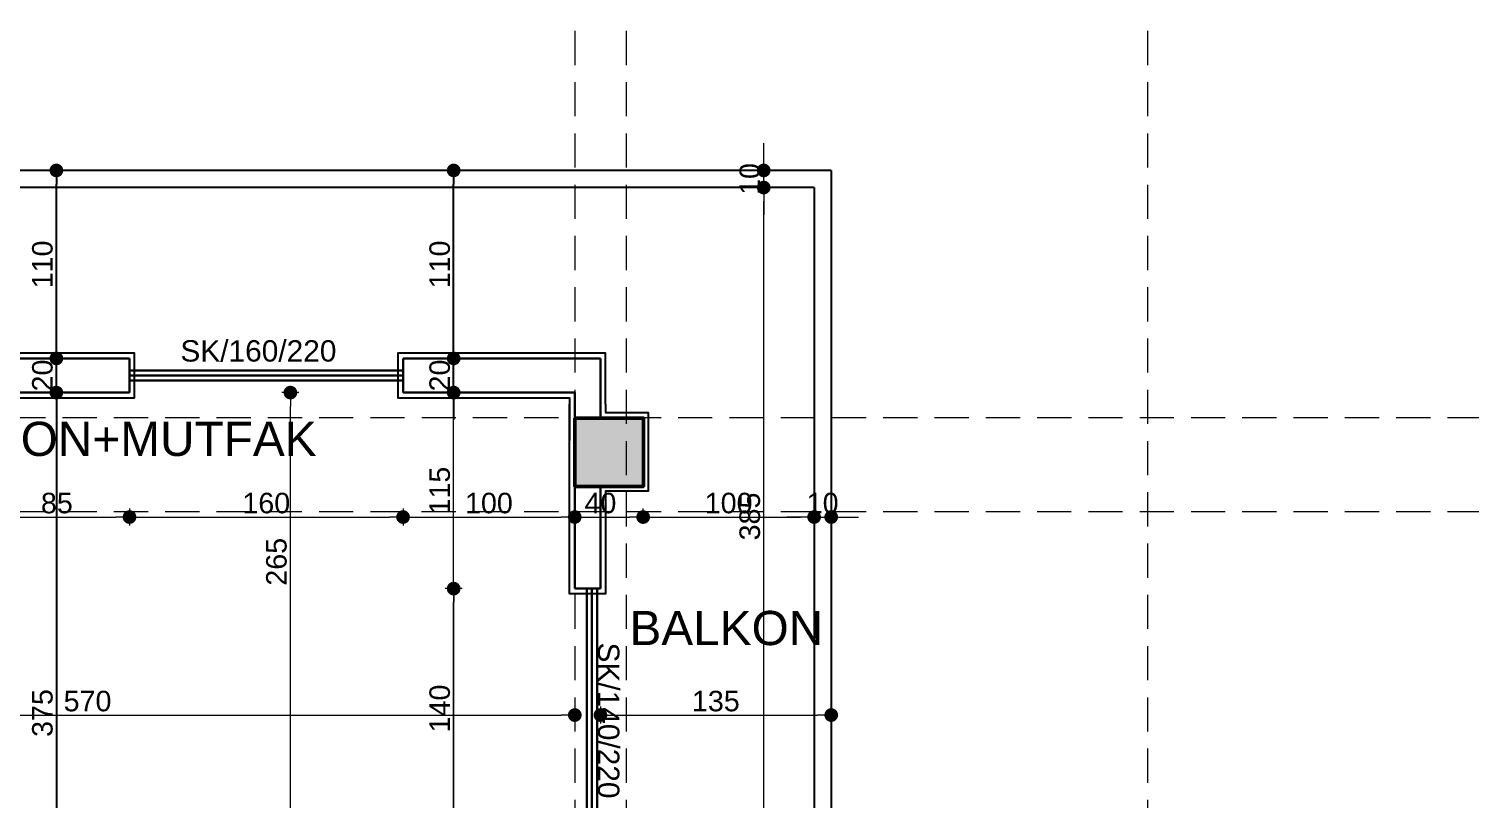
# Model space of a CAD drawing. Header units: millimetres. Extents: x 38129 to 72024, y -56282 to 16512.
# Drawn here: x 54813 to 55656, y -43473 to -43023 of the extents above; entities that cross this region are included whole.
import ezdxf

# ---------------------------------------------------------------- set-up
doc = ezdxf.new("R2010")
doc.units = ezdxf.units.MM
doc.linetypes.add('HIDDEN', pattern=[0.375, 0.25, -0.125])
for name, color, linetype, lineweight in [('AKS', 55, 'HIDDEN', 0), ('COLUMN4', 3, 'Continuous', 50), ('DIŞÖLÇÜ', 37, 'Continuous', 0), ('DUVAR', 255, 'Continuous', 30), ('DÖŞEME', 4, 'Continuous', 15), ('dışölçü', 32, 'Continuous', 25), ('mahal', 7, 'Continuous', 5), ('pencere', 195, 'Continuous', 30), ('pencere+KAPI', 1, 'Continuous', 0), ('TARAMA', 252, 'Continuous', 0), ('ölçü İÇ', 31, 'Continuous', 0)]:
    doc.layers.add(name, color=color, linetype=linetype, lineweight=lineweight)
for name, color, linetype in [('balkon', 171, 'Continuous'), ('sıva', 41, 'Continuous'), ('tefriş', 42, 'Continuous')]:
    doc.layers.add(name, color=color, linetype=linetype)
doc.styles.add('icdisolcu_yazi', font='arial.ttf')
doc.styles.add('MALİ1', font='timesbd.ttf')
doc.styles.get("Standard").update_dxf_attribs({"font": 'arial.ttf'})
doc.styles.add('style1', font='arial.ttf')
doc.dimstyles.new('İç Ölçü', dxfattribs={"dimtxt": 12, "dimasz": 8, "dimexe": 5, "dimexo": 0, "dimgap": 2, "dimtad": 1, "dimdec": 0, "dimzin": 12, "dimdsep": 46, "dimtxsty": 'icdisolcu_yazi', "dimblk": 'DOT', "dimcen": 8, "dimdle": 5, "dimclrd": 256, "dimclre": 256, "dimclrt": 7, "dimadec": 0, "dimazin": 3, "dimtfac": 1, "dimtdec": 0, "dimtix": 1, "dimtmove": 2, "dimatfit": 3, "dimldrblk": 'DOT', "dimfxl": 0, "dimtolj": 1, "dimtzin": 0, "dimlwd": -1, "dimlwe": -1, "dimarcsym": 0})

# ---------------------------------------------------------------- blocks, each defined once
blk = doc.blocks.new('KUZEY İŞARETİ')
at = {"layer": 'DÖŞEME'}
h = blk.add_hatch(color=256, dxfattribs=at)
h.paths.add_polyline_path([(0, -74.01), (-19.77, -19.77), (0, 0)])
h.paths.add_polyline_path([(74.01, 0), (19.77, -19.77), (0, 0)])
h.paths.add_polyline_path([(19.59, 19.59), (0, 0), (0, 97.96)])
h.paths.add_polyline_path([(-74.01, 0), (-19.77, 19.77), (0, 0)])
h = blk.add_hatch(color=256, dxfattribs=at)
h.paths.add_polyline_path([(-51.67, -51.83), (-32.27, -19.48), (-22.9, -22.9)])
h.paths.add_polyline_path([(51.84, -51.76), (19.46, -32.33), (22.9, -22.9)])
h.paths.add_polyline_path([(32.6, 19.36), (22.9, 22.9), (52.03, 51.88), (52.15, 51.95)])
h.paths.add_polyline_path([(-22.9, 22.9), (-51.67, 51.83), (-51.75, 51.95), (-20.35, 33.11)])
for p, q in [((0, 97.96), (0, -74.01)), ((-51.67, 51.83), (-22.9, 22.9)), ((52.03, 51.88), (22.9, 22.9)), ((19.77, 19.77), (-19.77, -19.77)), ((-19.77, 19.77), (0, 0)), ((-74.01, 0), (74.01, 0)), ((0, 0), (19.77, -19.77)), ((-51.67, -51.83), (-22.9, -22.9)), ((51.84, -51.76), (22.9, -22.9))]:
    blk.add_line(p, q)
for points in [[(-22.9, 22.9), (0, 114.49), (22.9, 22.9), (85.73, 0), (22.9, -22.9), (0, -85.73), (-22.9, -22.9), (-85.73, 0)], [(-19.52, 19.86), (0, 97.96), (19.52, 19.86), (74.01, 0), (19.77, -19.77), (0, -74.01), (-19.77, -19.77), (-74.01, 0)]]:
    blk.add_lwpolyline(points, close=True)
for points in [[(-35.15, 18.44), (-60.52, 60.72), (-19.58, 36.16)], [(19.64, 35.95), (60.92, 60.72), (35.48, 18.31)], [(-32.27, 19.48), (-51.75, 51.95), (-20.35, 33.11)], [(20.4, 32.9), (52.15, 51.95), (32.6, 19.36)], [(-18.34, -35.41), (-60.52, -60.72), (-35.15, -18.44)], [(-19.39, -32.53), (-51.75, -51.95), (-32.27, -19.48)], [(35.48, -18.31), (60.92, -60.72), (18.41, -35.21)], [(32.6, -19.36), (52.15, -51.95), (19.46, -32.33)]]:
    blk.add_lwpolyline(points)
for radius, start, end in [(59.62, 103.7216, 128.4843), (59.62, 51.301, 76.2784), (55.61, 105.9189, 126.927), (55.61, 52.8404, 74.0811), (59.62, 141.2295, 170.5301), (59.62, 9.4699, 38.4126), (55.61, 142.763, 168.1645), (55.61, 11.8355, 36.8494), (59.62, 189.4699, 218.7705), (59.62, 321.5874, 350.5301), (55.61, 191.8355, 217.237), (55.61, 323.1506, 348.1645), (55.61, 233.073, 258.1645), (55.61, 281.8355, 307.1596), (59.62, 231.5157, 260.5301), (59.62, 279.4699, 308.699)]:
    blk.add_arc((0, 0), radius, start, end)
at = {"style": 'MALİ1'}
for s, p in [('K', (-13.15, 121.07)), ('B', (-126.55, -8.33)), ('D', (92.59, -8.33)), ('G', (-13.15, -123.15))]:
    blk.add_text(s, height=25, dxfattribs=at).set_placement(p)
blk = doc.blocks.new('_Dot')
at = {"color": 0, "lineweight": -2}
blk.add_line((-0.5, 0), (-1, 0), dxfattribs=at)
at = {"color": 0, "lineweight": 30, "const_width": 0.5}
blk.add_lwpolyline([(-0.25, 0, 1), (0.25, 0, 1)], format="xyb", close=True, dxfattribs=at)
blk = doc.blocks.new('*D2141')
at = {"layer": 'Defpoints', "color": 0, "lineweight": 120, "transparency": 16777216}
for p in [(55061.78, -43350.12), (55132.62, -43350.12), (55132.64, -43490.42)]:
    blk.add_point(p, dxfattribs=at)
at = {"layer": 'ölçü İÇ', "transparency": 16777216}
for p, q in [((55066.78, -43350.12), (55056.78, -43350.12)), ((55066.78, -43490.42), (55056.78, -43490.42))]:
    blk.add_line(p, q, dxfattribs=at)
at = {"layer": 'ölçü İÇ', "linetype": 'Continuous', "transparency": 16777216}
blk.add_line((55061.78, -43482.42), (55061.78, -43358.12), dxfattribs=at)
at = {"layer": 'ölçü İÇ', "transparency": 16777216, "xscale": 8, "yscale": 8, "zscale": 8}
for p, rotation in [((55061.78, -43350.12), 90), ((55061.78, -43490.42), 270)]:
    blk.add_blockref('_Dot', p, dxfattribs=dict(at, rotation=rotation))
at = {"layer": 'ölçü İÇ', "color": 7, "transparency": 16777216, "insert": (55053.66, -43420.27), "char_height": 12, "attachment_point": 5, "rotation": 90, "style": 'icdisolcu_yazi'}
blk.add_mtext('\\A1;140', dxfattribs=at)
blk = doc.blocks.new('*D2143')
at = {"layer": 'Defpoints', "color": 0, "lineweight": 120, "transparency": 16777216}
for p in [(55243.15, -43115.42), (55243.17, -43115.42), (55243.15, -43500.41)]:
    blk.add_point(p, dxfattribs=at)
at = {"layer": 'ölçü İÇ', "transparency": 16777216}
for p, q in [((55243.17, -43115.42), (55238.15, -43115.42)), ((55243.15, -43500.41), (55248.15, -43500.41))]:
    blk.add_line(p, q, dxfattribs=at)
at = {"layer": 'ölçü İÇ', "linetype": 'Continuous', "transparency": 16777216}
blk.add_line((55243.15, -43492.41), (55243.15, -43123.42), dxfattribs=at)
at = {"layer": 'ölçü İÇ', "transparency": 16777216, "xscale": 8, "yscale": 8, "zscale": 8}
for p, rotation in [((55243.15, -43115.42), 90), ((55243.15, -43500.41), 270)]:
    blk.add_blockref('_Dot', p, dxfattribs=dict(at, rotation=rotation))
at = {"layer": 'ölçü İÇ', "color": 7, "transparency": 16777216, "insert": (55235.02, -43307.91), "char_height": 12, "attachment_point": 5, "rotation": 90, "style": 'icdisolcu_yazi'}
blk.add_mtext('\\A1;385', dxfattribs=at)
blk = doc.blocks.new('*D2146')
at = {"layer": 'Defpoints', "color": 0, "lineweight": 120, "transparency": 16777216}
for p in [(55132.62, -43350.12), (54562.61, -43424.12), (55132.62, -43424.12)]:
    blk.add_point(p, dxfattribs=at)
at = {"layer": 'ölçü İÇ', "transparency": 16777216}
for p, q in [((54562.61, -43424.12), (54562.61, -43419.12)), ((55132.62, -43419.12), (55132.62, -43429.12))]:
    blk.add_line(p, q, dxfattribs=at)
at = {"layer": 'ölçü İÇ', "linetype": 'Continuous', "transparency": 16777216}
blk.add_line((54570.61, -43424.12), (55124.62, -43424.12), dxfattribs=at)
at = {"layer": 'ölçü İÇ', "transparency": 16777216, "xscale": 8, "yscale": 8, "zscale": 8, "rotation": 180}
blk.add_blockref('_Dot', (54562.61, -43424.12), dxfattribs=at)
at = {"layer": 'ölçü İÇ', "transparency": 16777216, "xscale": 8, "yscale": 8, "zscale": 8}
blk.add_blockref('_Dot', (55132.62, -43424.12), dxfattribs=at)
at = {"layer": 'ölçü İÇ', "color": 7, "transparency": 16777216, "insert": (54847.62, -43416), "char_height": 12, "attachment_point": 5, "style": 'icdisolcu_yazi'}
blk.add_mtext('\\A1;570', dxfattribs=at)
blk = doc.blocks.new('*D2147')
at = {"layer": 'Defpoints', "color": 0, "lineweight": 120, "transparency": 16777216}
for p in [(55147.62, -43350.11), (55282.62, -43424.11), (55282.62, -43424.12)]:
    blk.add_point(p, dxfattribs=at)
at = {"layer": 'ölçü İÇ', "transparency": 16777216}
for p, q in [((55147.62, -43419.12), (55147.62, -43429.12)), ((55282.62, -43424.11), (55282.62, -43429.12))]:
    blk.add_line(p, q, dxfattribs=at)
at = {"layer": 'ölçü İÇ', "linetype": 'Continuous', "transparency": 16777216}
blk.add_line((55155.62, -43424.12), (55274.62, -43424.12), dxfattribs=at)
at = {"layer": 'ölçü İÇ', "transparency": 16777216, "xscale": 8, "yscale": 8, "zscale": 8, "rotation": 180}
blk.add_blockref('_Dot', (55147.62, -43424.12), dxfattribs=at)
at = {"layer": 'ölçü İÇ', "transparency": 16777216, "xscale": 8, "yscale": 8, "zscale": 8}
blk.add_blockref('_Dot', (55282.62, -43424.12), dxfattribs=at)
at = {"layer": 'ölçü İÇ', "color": 7, "transparency": 16777216, "insert": (55215.12, -43415.99), "char_height": 12, "attachment_point": 5, "style": 'icdisolcu_yazi'}
blk.add_mtext('\\A1;135', dxfattribs=at)
blk = doc.blocks.new('wertertw')
at = {"layer": 'TARAMA', "lineweight": -3}
h = blk.add_hatch(dxfattribs=at)
h.set_pattern_fill('ANSI33', color=256, scale=2.5, style=0)
h.set_pattern_definition([(45, (-86643.698, -32547.66), (-11.2253202, 11.2253202), []), (45, (-86632.472, -32547.66), (-11.2253202, 11.2253202), [7.9375, -3.96875])])
h.paths.add_polyline_path([(-616.25, 351.94), (-616.25, -88.06), (-306.25, -88.06), (-306.25, -68.06), (-596.25, -68.06), (-596.25, 331.94), (-306.25, 331.94), (-306.25, 351.94)])
h.paths.add_polyline_path([(38.75, -338.06), (78.75, -338.06), (78.75, -378.06), (38.75, -378.06)])
h.paths.add_polyline_path([(-471.25, -318.06), (-441.25, -318.06), (-441.25, -378.06), (-471.25, -378.06)])
h.paths.add_polyline_path([(-961.25, -318.06), (-931.25, -318.06), (-931.25, -378.06), (-961.25, -378.06)])
h.paths.add_polyline_path([(343.75, -163.06), (413.75, -163.06), (413.75, -198.06), (343.75, -198.06)])
h.paths.add_polyline_path([(8.75, -163.06), (78.75, -163.06), (78.75, -198.06), (8.75, -198.06)])
h.paths.add_polyline_path([(-1036.25, -148.06), (-906.25, -148.06), (-906.25, -178.06), (-1036.25, -178.06)])
h.paths.add_polyline_path([(-976.25, 256.94), (-916.25, 256.94), (-916.25, 226.94), (-976.25, 226.94)])
h.paths.add_polyline_path([(343.75, 459.44), (413.75, 459.44), (413.75, 424.44), (343.75, 424.44)])
h.paths.add_polyline_path([(8.75, 459.44), (78.75, 459.44), (78.75, 424.44), (8.75, 424.44)])
h.paths.add_polyline_path([(-616.25, 531.94), (-306.25, 531.94), (-306.25, 511.94), (-616.25, 511.94)])
h.paths.add_polyline_path([(-976.25, 656.94), (-916.25, 656.94), (-916.25, 626.94), (-976.25, 626.94)])
h.paths.add_polyline_path([(-616.25, 971.94), (-306.25, 971.94), (-306.25, 951.94), (-616.25, 951.94)])
h.paths.add_polyline_path([(343.75, 1081.94), (413.75, 1081.94), (413.75, 1046.94), (343.75, 1046.94)])
h.paths.add_polyline_path([(8.75, 1081.94), (78.75, 1081.94), (78.75, 1046.94), (8.75, 1046.94)])
h.paths.add_polyline_path([(-1036.25, 1061.94), (-906.25, 1061.94), (-906.25, 1031.94), (-1036.25, 1031.94)])
h.paths.add_polyline_path([(-931.25, 1286.94), (-901.25, 1286.94), (-901.25, 1226.94), (-931.25, 1226.94)])
h.paths.add_polyline_path([(68.75, 1332.04), (108.75, 1332.04), (108.75, 1292.04), (68.75, 1292.04)])
h.paths.add_polyline_path([(-511.25, 1332.04), (-481.25, 1332.04), (-481.25, 1252.04), (-511.25, 1252.04)])
at = {"layer": 'COLUMN4', "color": 3}
blk.add_lwpolyline([(68.75, 1332.04), (108.75, 1332.04), (108.75, 1292.04), (68.75, 1292.04)], close=True, dxfattribs=at)
blk = doc.blocks.new('*D2233')
at = {"layer": 'Defpoints', "color": 0, "lineweight": 120, "transparency": 16777216}
for p in [(54966.28, -43235.41), (55032.17, -43235.41), (54966.28, -43500.41)]:
    blk.add_point(p, dxfattribs=at)
at = {"layer": 'ölçü İÇ', "transparency": 16777216}
for p, q in [((54971.28, -43235.41), (54961.28, -43235.41)), ((54966.28, -43500.41), (54961.28, -43500.41))]:
    blk.add_line(p, q, dxfattribs=at)
at = {"layer": 'ölçü İÇ', "linetype": 'Continuous', "transparency": 16777216}
blk.add_line((54966.28, -43492.41), (54966.28, -43243.41), dxfattribs=at)
at = {"layer": 'ölçü İÇ', "transparency": 16777216, "xscale": 8, "yscale": 8, "zscale": 8}
for p, rotation in [((54966.28, -43235.41), 90), ((54966.28, -43500.41), 270)]:
    blk.add_blockref('_Dot', p, dxfattribs=dict(at, rotation=rotation))
at = {"layer": 'ölçü İÇ', "color": 7, "transparency": 16777216, "insert": (54958.15, -43334.4), "char_height": 12, "attachment_point": 5, "rotation": 90, "style": 'icdisolcu_yazi'}
blk.add_mtext('\\A1;265', dxfattribs=at)
blk = doc.blocks.new('*D2235')
at = {"layer": 'Defpoints', "color": 0, "lineweight": 120, "transparency": 16777216}
for p in [(55061.77, -43350.12), (55132.61, -43350.12), (55132.63, -43490.42)]:
    blk.add_point(p, dxfattribs=at)
at = {"layer": 'ölçü İÇ', "transparency": 16777216}
for p, q in [((55066.77, -43350.12), (55056.77, -43350.12)), ((55066.77, -43490.42), (55056.77, -43490.42))]:
    blk.add_line(p, q, dxfattribs=at)
at = {"layer": 'ölçü İÇ', "linetype": 'Continuous', "transparency": 16777216}
blk.add_line((55061.77, -43482.42), (55061.77, -43358.12), dxfattribs=at)
at = {"layer": 'ölçü İÇ', "transparency": 16777216, "xscale": 8, "yscale": 8, "zscale": 8}
for p, rotation in [((55061.77, -43350.12), 90), ((55061.77, -43490.42), 270)]:
    blk.add_blockref('_Dot', p, dxfattribs=dict(at, rotation=rotation))
at = {"layer": 'ölçü İÇ', "color": 7, "transparency": 16777216, "insert": (55053.65, -43420.27), "char_height": 12, "attachment_point": 5, "rotation": 90, "style": 'icdisolcu_yazi'}
blk.add_mtext('\\A1;140', dxfattribs=at)
blk = doc.blocks.new('*D2236')
at = {"layer": 'Defpoints', "color": 0, "lineweight": 120, "transparency": 16777216}
for p in [(55061.77, -43235.41), (55132.6, -43235.41), (55132.61, -43350.12)]:
    blk.add_point(p, dxfattribs=at)
at = {"layer": 'ölçü İÇ', "transparency": 16777216}
for p, q in [((55066.77, -43235.41), (55056.77, -43235.41)), ((55066.77, -43350.12), (55056.77, -43350.12))]:
    blk.add_line(p, q, dxfattribs=at)
at = {"layer": 'ölçü İÇ', "linetype": 'Continuous', "transparency": 16777216}
blk.add_line((55061.77, -43342.12), (55061.77, -43243.41), dxfattribs=at)
at = {"layer": 'ölçü İÇ', "transparency": 16777216, "xscale": 8, "yscale": 8, "zscale": 8}
for p, rotation in [((55061.77, -43235.41), 90), ((55061.77, -43350.12), 270)]:
    blk.add_blockref('_Dot', p, dxfattribs=dict(at, rotation=rotation))
at = {"layer": 'ölçü İÇ', "color": 7, "transparency": 16777216, "insert": (55053.65, -43292.76), "char_height": 12, "attachment_point": 5, "rotation": 90, "style": 'icdisolcu_yazi'}
blk.add_mtext('\\A1;115', dxfattribs=at)
blk = doc.blocks.new('*D2237')
at = {"layer": 'Defpoints', "color": 0, "lineweight": 120, "transparency": 16777216}
for p in [(55243.14, -43115.42), (55243.16, -43115.42), (55243.14, -43500.41)]:
    blk.add_point(p, dxfattribs=at)
at = {"layer": 'ölçü İÇ', "transparency": 16777216}
for p, q in [((55243.16, -43115.42), (55238.14, -43115.42)), ((55243.14, -43500.41), (55248.14, -43500.41))]:
    blk.add_line(p, q, dxfattribs=at)
at = {"layer": 'ölçü İÇ', "linetype": 'Continuous', "transparency": 16777216}
blk.add_line((55243.14, -43492.41), (55243.14, -43123.42), dxfattribs=at)
at = {"layer": 'ölçü İÇ', "transparency": 16777216, "xscale": 8, "yscale": 8, "zscale": 8}
for p, rotation in [((55243.14, -43115.42), 90), ((55243.14, -43500.41), 270)]:
    blk.add_blockref('_Dot', p, dxfattribs=dict(at, rotation=rotation))
at = {"layer": 'ölçü İÇ', "color": 7, "transparency": 16777216, "insert": (55235.01, -43307.91), "char_height": 12, "attachment_point": 5, "rotation": 90, "style": 'icdisolcu_yazi'}
blk.add_mtext('\\A1;385', dxfattribs=at)
blk = doc.blocks.new('*D2238')
at = {"layer": 'Defpoints', "color": 0, "lineweight": 120, "transparency": 16777216}
for p in [(55243.14, -43105.4), (55243.16, -43105.4), (55243.16, -43115.42)]:
    blk.add_point(p, dxfattribs=at)
at = {"layer": 'ölçü İÇ', "linetype": 'Continuous', "transparency": 16777216}
for p, q in [((55243.14, -43097.4), (55243.14, -43089.4)), ((55243.14, -43115.42), (55243.14, -43105.4)), ((55243.14, -43123.42), (55243.14, -43131.42))]:
    blk.add_line(p, q, dxfattribs=at)
at = {"layer": 'ölçü İÇ', "transparency": 16777216}
for p, q in [((55243.16, -43105.4), (55238.14, -43105.4)), ((55243.16, -43115.42), (55238.14, -43115.42))]:
    blk.add_line(p, q, dxfattribs=at)
at = {"layer": 'ölçü İÇ', "transparency": 16777216, "xscale": 8, "yscale": 8, "zscale": 8}
for p, rotation in [((55243.14, -43105.4), 270), ((55243.14, -43115.42), 90)]:
    blk.add_blockref('_Dot', p, dxfattribs=dict(at, rotation=rotation))
at = {"layer": 'ölçü İÇ', "color": 7, "transparency": 16777216, "insert": (55235.02, -43110.41), "char_height": 12, "attachment_point": 5, "rotation": 90, "style": 'icdisolcu_yazi'}
blk.add_mtext('\\A1;10', dxfattribs=at)
blk = doc.blocks.new('*D2240')
at = {"layer": 'Defpoints', "color": 0, "lineweight": 120, "transparency": 16777216}
for p in [(54787.17, -43135.41), (54872.17, -43235.41), (54872.17, -43308.24)]:
    blk.add_point(p, dxfattribs=at)
at = {"layer": 'ölçü İÇ', "transparency": 16777216}
for p, q in [((54787.17, -43303.24), (54787.17, -43313.24)), ((54872.17, -43303.24), (54872.17, -43313.24))]:
    blk.add_line(p, q, dxfattribs=at)
at = {"layer": 'ölçü İÇ', "linetype": 'Continuous', "transparency": 16777216}
blk.add_line((54795.17, -43308.24), (54864.17, -43308.24), dxfattribs=at)
at = {"layer": 'ölçü İÇ', "transparency": 16777216, "xscale": 8, "yscale": 8, "zscale": 8, "rotation": 180}
blk.add_blockref('_Dot', (54787.17, -43308.24), dxfattribs=at)
at = {"layer": 'ölçü İÇ', "transparency": 16777216, "xscale": 8, "yscale": 8, "zscale": 8}
blk.add_blockref('_Dot', (54872.17, -43308.24), dxfattribs=at)
at = {"layer": 'ölçü İÇ', "color": 7, "transparency": 16777216, "insert": (54829.67, -43300.12), "char_height": 12, "attachment_point": 5, "style": 'icdisolcu_yazi'}
blk.add_mtext('\\A1;85', dxfattribs=at)
blk = doc.blocks.new('*D2241')
at = {"layer": 'Defpoints', "color": 0, "lineweight": 120, "transparency": 16777216}
for p in [(54872.17, -43235.41), (55032.17, -43235.41), (55032.17, -43308.24)]:
    blk.add_point(p, dxfattribs=at)
at = {"layer": 'ölçü İÇ', "transparency": 16777216}
for p, q in [((54872.17, -43303.24), (54872.17, -43313.24)), ((55032.17, -43303.24), (55032.17, -43313.24))]:
    blk.add_line(p, q, dxfattribs=at)
at = {"layer": 'ölçü İÇ', "linetype": 'Continuous', "transparency": 16777216}
blk.add_line((54880.17, -43308.24), (55024.17, -43308.24), dxfattribs=at)
at = {"layer": 'ölçü İÇ', "transparency": 16777216, "xscale": 8, "yscale": 8, "zscale": 8, "rotation": 180}
blk.add_blockref('_Dot', (54872.17, -43308.24), dxfattribs=at)
at = {"layer": 'ölçü İÇ', "transparency": 16777216, "xscale": 8, "yscale": 8, "zscale": 8}
blk.add_blockref('_Dot', (55032.17, -43308.24), dxfattribs=at)
at = {"layer": 'ölçü İÇ', "color": 7, "transparency": 16777216, "insert": (54952.17, -43300.12), "char_height": 12, "attachment_point": 5, "style": 'icdisolcu_yazi'}
blk.add_mtext('\\A1;160', dxfattribs=at)
blk = doc.blocks.new('*D2242')
at = {"layer": 'Defpoints', "color": 0, "lineweight": 120, "transparency": 16777216}
for p in [(55032.17, -43235.41), (55132.61, -43308.13), (55132.61, -43308.24)]:
    blk.add_point(p, dxfattribs=at)
at = {"layer": 'ölçü İÇ', "transparency": 16777216}
for p, q in [((55032.17, -43303.24), (55032.17, -43313.24)), ((55132.61, -43308.13), (55132.61, -43313.24))]:
    blk.add_line(p, q, dxfattribs=at)
at = {"layer": 'ölçü İÇ', "linetype": 'Continuous', "transparency": 16777216}
blk.add_line((55040.17, -43308.24), (55124.61, -43308.24), dxfattribs=at)
at = {"layer": 'ölçü İÇ', "transparency": 16777216, "xscale": 8, "yscale": 8, "zscale": 8, "rotation": 180}
blk.add_blockref('_Dot', (55032.17, -43308.24), dxfattribs=at)
at = {"layer": 'ölçü İÇ', "transparency": 16777216, "xscale": 8, "yscale": 8, "zscale": 8}
blk.add_blockref('_Dot', (55132.61, -43308.24), dxfattribs=at)
at = {"layer": 'ölçü İÇ', "color": 7, "transparency": 16777216, "insert": (55082.39, -43300.12), "char_height": 12, "attachment_point": 5, "style": 'icdisolcu_yazi'}
blk.add_mtext('\\A1;100', dxfattribs=at)
blk = doc.blocks.new('*D2243')
at = {"layer": 'Defpoints', "color": 0, "lineweight": 120, "transparency": 16777216}
for p in [(55132.61, -43308.13), (55172.61, -43308.24), (55172.61, -43308.24)]:
    blk.add_point(p, dxfattribs=at)
at = {"layer": 'ölçü İÇ', "transparency": 16777216}
for p, q in [((55132.61, -43308.13), (55132.61, -43313.24)), ((55172.61, -43308.24), (55172.61, -43303.24))]:
    blk.add_line(p, q, dxfattribs=at)
at = {"layer": 'ölçü İÇ', "linetype": 'Continuous', "transparency": 16777216}
blk.add_line((55140.61, -43308.24), (55164.61, -43308.24), dxfattribs=at)
at = {"layer": 'ölçü İÇ', "transparency": 16777216, "xscale": 8, "yscale": 8, "zscale": 8, "rotation": 180}
blk.add_blockref('_Dot', (55132.61, -43308.24), dxfattribs=at)
at = {"layer": 'ölçü İÇ', "transparency": 16777216, "xscale": 8, "yscale": 8, "zscale": 8}
blk.add_blockref('_Dot', (55172.61, -43308.24), dxfattribs=at)
at = {"layer": 'ölçü İÇ', "color": 7, "transparency": 16777216, "insert": (55147.61, -43300.12), "char_height": 12, "attachment_point": 5, "style": 'icdisolcu_yazi'}
blk.add_mtext('\\A1;40', dxfattribs=at)
blk = doc.blocks.new('*D2244')
at = {"layer": 'Defpoints', "color": 0, "lineweight": 120, "transparency": 16777216}
for p in [(55172.61, -43308.24), (55272.6, -43308.23), (55272.6, -43308.24)]:
    blk.add_point(p, dxfattribs=at)
at = {"layer": 'ölçü İÇ', "transparency": 16777216}
for p, q in [((55172.61, -43308.24), (55172.61, -43303.24)), ((55272.6, -43308.23), (55272.6, -43313.24))]:
    blk.add_line(p, q, dxfattribs=at)
at = {"layer": 'ölçü İÇ', "linetype": 'Continuous', "transparency": 16777216}
blk.add_line((55180.61, -43308.24), (55264.6, -43308.24), dxfattribs=at)
at = {"layer": 'ölçü İÇ', "transparency": 16777216, "xscale": 8, "yscale": 8, "zscale": 8, "rotation": 180}
blk.add_blockref('_Dot', (55172.61, -43308.24), dxfattribs=at)
at = {"layer": 'ölçü İÇ', "transparency": 16777216, "xscale": 8, "yscale": 8, "zscale": 8}
blk.add_blockref('_Dot', (55272.6, -43308.24), dxfattribs=at)
at = {"layer": 'ölçü İÇ', "color": 7, "transparency": 16777216, "insert": (55222.61, -43300.12), "char_height": 12, "attachment_point": 5, "style": 'icdisolcu_yazi'}
blk.add_mtext('\\A1;100', dxfattribs=at)
blk = doc.blocks.new('*D2245')
at = {"layer": 'Defpoints', "color": 0, "lineweight": 120, "transparency": 16777216}
for p in [(55272.6, -43308.23), (55282.6, -43308.23), (55282.6, -43308.24)]:
    blk.add_point(p, dxfattribs=at)
at = {"layer": 'ölçü İÇ', "linetype": 'Continuous', "transparency": 16777216}
for p, q in [((55264.6, -43308.24), (55256.6, -43308.24)), ((55272.6, -43308.24), (55282.6, -43308.24)), ((55290.6, -43308.24), (55298.6, -43308.24))]:
    blk.add_line(p, q, dxfattribs=at)
at = {"layer": 'ölçü İÇ', "transparency": 16777216}
for p, q in [((55272.6, -43308.23), (55272.6, -43313.24)), ((55282.6, -43308.23), (55282.6, -43313.24))]:
    blk.add_line(p, q, dxfattribs=at)
at = {"layer": 'ölçü İÇ', "transparency": 16777216, "xscale": 8, "yscale": 8, "zscale": 8}
blk.add_blockref('_Dot', (55272.6, -43308.24), dxfattribs=at)
at = {"layer": 'ölçü İÇ', "transparency": 16777216, "xscale": 8, "yscale": 8, "zscale": 8, "rotation": 180}
blk.add_blockref('_Dot', (55282.6, -43308.24), dxfattribs=at)
at = {"layer": 'ölçü İÇ', "color": 7, "transparency": 16777216, "insert": (55277.6, -43300.12), "char_height": 12, "attachment_point": 5, "style": 'icdisolcu_yazi'}
blk.add_mtext('\\A1;10', dxfattribs=at)
blk = doc.blocks.new('*D2247')
at = {"layer": 'Defpoints', "color": 0, "lineweight": 120, "transparency": 16777216}
for p in [(55132.61, -43350.12), (54562.6, -43424.12), (55132.61, -43424.12)]:
    blk.add_point(p, dxfattribs=at)
at = {"layer": 'ölçü İÇ', "transparency": 16777216}
for p, q in [((54562.6, -43424.12), (54562.6, -43419.12)), ((55132.61, -43419.12), (55132.61, -43429.12))]:
    blk.add_line(p, q, dxfattribs=at)
at = {"layer": 'ölçü İÇ', "linetype": 'Continuous', "transparency": 16777216}
blk.add_line((54570.6, -43424.12), (55124.61, -43424.12), dxfattribs=at)
at = {"layer": 'ölçü İÇ', "transparency": 16777216, "xscale": 8, "yscale": 8, "zscale": 8, "rotation": 180}
blk.add_blockref('_Dot', (54562.6, -43424.12), dxfattribs=at)
at = {"layer": 'ölçü İÇ', "transparency": 16777216, "xscale": 8, "yscale": 8, "zscale": 8}
blk.add_blockref('_Dot', (55132.61, -43424.12), dxfattribs=at)
at = {"layer": 'ölçü İÇ', "color": 7, "transparency": 16777216, "insert": (54847.61, -43416), "char_height": 12, "attachment_point": 5, "style": 'icdisolcu_yazi'}
blk.add_mtext('\\A1;570', dxfattribs=at)
blk = doc.blocks.new('*D2248')
at = {"layer": 'Defpoints', "color": 0, "lineweight": 120, "transparency": 16777216}
for p in [(55147.61, -43350.11), (55282.61, -43424.11), (55282.61, -43424.12)]:
    blk.add_point(p, dxfattribs=at)
at = {"layer": 'ölçü İÇ', "transparency": 16777216}
for p, q in [((55147.61, -43419.12), (55147.61, -43429.12)), ((55282.61, -43424.11), (55282.61, -43429.12))]:
    blk.add_line(p, q, dxfattribs=at)
at = {"layer": 'ölçü İÇ', "linetype": 'Continuous', "transparency": 16777216}
blk.add_line((55155.61, -43424.12), (55274.61, -43424.12), dxfattribs=at)
at = {"layer": 'ölçü İÇ', "transparency": 16777216, "xscale": 8, "yscale": 8, "zscale": 8, "rotation": 180}
blk.add_blockref('_Dot', (55147.61, -43424.12), dxfattribs=at)
at = {"layer": 'ölçü İÇ', "transparency": 16777216, "xscale": 8, "yscale": 8, "zscale": 8}
blk.add_blockref('_Dot', (55282.61, -43424.12), dxfattribs=at)
at = {"layer": 'ölçü İÇ', "color": 7, "transparency": 16777216, "insert": (55215.11, -43415.99), "char_height": 12, "attachment_point": 5, "style": 'icdisolcu_yazi'}
blk.add_mtext('\\A1;135', dxfattribs=at)
blk = doc.blocks.new('*D2252')
at = {"layer": 'Defpoints', "color": 0, "lineweight": 120, "transparency": 16777216}
for p in [(55061.77, -43215.42), (55067.15, -43215.42), (55132.6, -43235.41)]:
    blk.add_point(p, dxfattribs=at)
at = {"layer": 'tefriş', "linetype": 'Continuous', "transparency": 16777216}
for p, q in [((55061.77, -43207.42), (55061.77, -43199.42)), ((55061.77, -43235.41), (55061.77, -43215.42)), ((55061.77, -43243.41), (55061.77, -43251.41))]:
    blk.add_line(p, q, dxfattribs=at)
at = {"layer": 'tefriş', "transparency": 16777216}
for p, q in [((55066.77, -43215.42), (55056.77, -43215.42)), ((55066.77, -43235.41), (55056.77, -43235.41))]:
    blk.add_line(p, q, dxfattribs=at)
at = {"layer": 'tefriş', "transparency": 16777216, "xscale": 8, "yscale": 8, "zscale": 8}
for p, rotation in [((55061.77, -43215.42), 270), ((55061.77, -43235.41), 90)]:
    blk.add_blockref('_Dot', p, dxfattribs=dict(at, rotation=rotation))
at = {"layer": 'tefriş', "color": 7, "transparency": 16777216, "insert": (55053.65, -43225.41), "char_height": 12, "attachment_point": 5, "rotation": 90, "style": 'icdisolcu_yazi'}
blk.add_mtext('\\A1;20', dxfattribs=at)
blk = doc.blocks.new('*D2253')
at = {"layer": 'Defpoints', "color": 0, "lineweight": 120, "transparency": 16777216}
for p in [(55061.77, -43105.4), (55073.08, -43105.4), (55067.15, -43215.42)]:
    blk.add_point(p, dxfattribs=at)
at = {"layer": 'tefriş', "transparency": 16777216}
for p, q in [((55066.77, -43105.4), (55056.77, -43105.4)), ((55066.77, -43215.42), (55056.77, -43215.42))]:
    blk.add_line(p, q, dxfattribs=at)
at = {"layer": 'tefriş', "linetype": 'Continuous', "transparency": 16777216}
blk.add_line((55061.77, -43207.42), (55061.77, -43113.4), dxfattribs=at)
at = {"layer": 'tefriş', "transparency": 16777216, "xscale": 8, "yscale": 8, "zscale": 8}
for p, rotation in [((55061.77, -43105.4), 90), ((55061.77, -43215.42), 270)]:
    blk.add_blockref('_Dot', p, dxfattribs=dict(at, rotation=rotation))
at = {"layer": 'tefriş', "color": 7, "transparency": 16777216, "insert": (55053.65, -43160.41), "char_height": 12, "attachment_point": 5, "rotation": 90, "style": 'icdisolcu_yazi'}
blk.add_mtext('\\A1;110', dxfattribs=at)
blk = doc.blocks.new('*D2254')
at = {"layer": 'Defpoints', "color": 0, "lineweight": 120, "transparency": 16777216}
for p in [(54829.39, -43215.42), (54829.67, -43215.42), (54829.39, -43235.41)]:
    blk.add_point(p, dxfattribs=at)
at = {"layer": 'tefriş', "linetype": 'Continuous', "transparency": 16777216}
for p, q in [((54829.39, -43207.42), (54829.39, -43199.42)), ((54829.39, -43235.41), (54829.39, -43215.42)), ((54829.39, -43243.41), (54829.39, -43251.41))]:
    blk.add_line(p, q, dxfattribs=at)
at = {"layer": 'tefriş', "transparency": 16777216}
for p, q in [((54829.67, -43215.42), (54824.39, -43215.42)), ((54829.39, -43235.41), (54834.39, -43235.41))]:
    blk.add_line(p, q, dxfattribs=at)
at = {"layer": 'tefriş', "transparency": 16777216, "xscale": 8, "yscale": 8, "zscale": 8}
for p, rotation in [((54829.39, -43215.42), 270), ((54829.39, -43235.41), 90)]:
    blk.add_blockref('_Dot', p, dxfattribs=dict(at, rotation=rotation))
at = {"layer": 'tefriş', "color": 7, "transparency": 16777216, "insert": (54821.26, -43225.41), "char_height": 12, "attachment_point": 5, "rotation": 90, "style": 'icdisolcu_yazi'}
blk.add_mtext('\\A1;20', dxfattribs=at)
blk = doc.blocks.new('*D2262')
at = {"layer": 'Defpoints', "color": 0, "lineweight": 120, "transparency": 16777216}
for p in [(54829.39, -43105.4), (54849.76, -43105.4), (54829.67, -43215.42)]:
    blk.add_point(p, dxfattribs=at)
at = {"layer": 'tefriş', "transparency": 16777216}
for p, q in [((54834.39, -43105.4), (54824.39, -43105.4)), ((54829.67, -43215.42), (54824.39, -43215.42))]:
    blk.add_line(p, q, dxfattribs=at)
at = {"layer": 'tefriş', "linetype": 'Continuous', "transparency": 16777216}
blk.add_line((54829.39, -43207.42), (54829.39, -43113.4), dxfattribs=at)
at = {"layer": 'tefriş', "transparency": 16777216, "xscale": 8, "yscale": 8, "zscale": 8}
for p, rotation in [((54829.39, -43105.4), 90), ((54829.39, -43215.42), 270)]:
    blk.add_blockref('_Dot', p, dxfattribs=dict(at, rotation=rotation))
at = {"layer": 'tefriş', "color": 7, "transparency": 16777216, "insert": (54821.26, -43160.41), "char_height": 12, "attachment_point": 5, "rotation": 90, "style": 'icdisolcu_yazi'}
blk.add_mtext('\\A1;110', dxfattribs=at)
blk = doc.blocks.new('*D2263')
at = {"layer": 'Defpoints', "color": 0, "lineweight": 120, "transparency": 16777216}
for p in [(54829.39, -43235.41), (54829.39, -43610.43), (54867.81, -43610.43)]:
    blk.add_point(p, dxfattribs=at)
at = {"layer": 'tefriş', "transparency": 16777216}
for p, q in [((54829.39, -43235.41), (54834.39, -43235.41)), ((54834.39, -43610.43), (54824.39, -43610.43))]:
    blk.add_line(p, q, dxfattribs=at)
at = {"layer": 'tefriş', "linetype": 'Continuous', "transparency": 16777216}
blk.add_line((54829.39, -43243.41), (54829.39, -43602.43), dxfattribs=at)
at = {"layer": 'tefriş', "transparency": 16777216, "xscale": 8, "yscale": 8, "zscale": 8}
for p, rotation in [((54829.39, -43235.41), 90), ((54829.39, -43610.43), 270)]:
    blk.add_blockref('_Dot', p, dxfattribs=dict(at, rotation=rotation))
at = {"layer": 'tefriş', "color": 7, "transparency": 16777216, "insert": (54821.26, -43422.92), "char_height": 12, "attachment_point": 5, "rotation": 90, "style": 'icdisolcu_yazi'}
blk.add_mtext('\\A1;375', dxfattribs=at)

msp = doc.modelspace()

# ---------------------------------------------------------------- linework, layer by layer
at = {"layer": 'AKS', "ltscale": 80}
for p, q in [((55132.61, -42903.74), (55132.61, -44153.33)), ((55162.61, -42903.74), (55162.61, -45280.38)), ((55467.69, -42903.74), (55467.69, -45280.38)), ((55963.06, -43250.11), (53747.73, -43250.11)), ((55963.05, -43305.11), (53747.73, -43305.11))]:
    msp.add_line(p, q, dxfattribs=at)
at = {"layer": 'balkon'}
for p, q in [((55282.6, -43105.4), (54797.17, -43105.4)), ((55282.6, -43105.4), (55282.61, -43500.42)), ((55282.61, -43105.4), (55282.62, -43500.42)), ((55272.6, -43115.42), (54807.17, -43115.41)), ((55272.6, -43115.42), (55272.61, -43500.42)), ((55272.61, -43115.42), (55272.62, -43500.42))]:
    msp.add_line(p, q, dxfattribs=at)
at = {"layer": 'DUVAR'}
for p, q in [((54872.17, -43215.42), (54787.17, -43215.42)), ((54872.17, -43235.41), (54872.17, -43215.42)), ((55147.6, -43215.42), (55032.17, -43215.42)), ((55032.17, -43235.41), (55032.17, -43215.42)), ((55147.6, -43215.42), (55147.6, -43235.41)), ((55132.61, -43235.42), (55032.17, -43235.42)), ((55132.61, -43350.12), (55132.6, -43290.12)), ((55147.6, -43290.11), (55147.61, -43350.11)), ((55147.61, -43350.11), (55132.61, -43350.12))]:
    msp.add_line(p, q, dxfattribs=at)
for points in [[(55147.6, -43215.42), (55147.6, -43250.33)], [(55147.6, -43250.11), (55147.6, -43230.11)], [(54872.17, -43235.41), (54787.17, -43235.41)], [(55132.61, -43235.41), (55132.6, -43235.41), (55132.6, -43250.11)]]:
    msp.add_lwpolyline(points, dxfattribs=at)
at = {"layer": 'pencere'}
for p, q in [((54872.17, -43222.41), (55032.17, -43222.41)), ((54872.17, -43225.41), (55032.17, -43225.41)), ((54872.17, -43228.41), (55032.17, -43228.41)), ((55139.63, -43490.42), (55139.61, -43350.11)), ((55139.64, -43490.42), (55139.62, -43350.11)), ((55142.63, -43490.42), (55142.61, -43350.11)), ((55142.64, -43490.42), (55142.62, -43350.11)), ((55145.63, -43490.42), (55145.61, -43350.11)), ((55145.64, -43490.42), (55145.62, -43350.11))]:
    msp.add_line(p, q, dxfattribs=at)
at = {"layer": 'sıva'}
msp.add_lwpolyline([(54784.17, -43238.41), (54875.17, -43238.41), (54875.17, -43212.42), (54784.17, -43212.42)], close=True, dxfattribs=at)
for points in [[(55150.6, -43242.11), (55150.6, -43215.42), (55150.6, -43212.42), (55032.17, -43212.42), (55029.17, -43212.42), (55029.17, -43235.42), (55029.17, -43238.42), (55129.6, -43238.42), (55129.6, -43263.41), (55129.61, -43263.41)], [(55150.6, -43242.11), (55150.61, -43247.11), (55175.61, -43247.11), (55175.61, -43293.11), (55150.61, -43293.11), (55150.61, -43353.11), (55129.61, -43353.12), (55129.61, -43242.11)]]:
    msp.add_lwpolyline(points, dxfattribs=at)
at = {"layer": 'tefriş', "color": 3, "lineweight": 15}
msp.add_lwpolyline([(53967.6, -44759.6), (53967.6, -43521.26), (54027.61, -43521.25), (54027.61, -43520.43), (54052.61, -43520.43), (54052.61, -43281.43), (54132.61, -43281.43), (54132.62, -43216.25), (54542.4, -43216.25), (54542.4, -43115.42), (54797.17, -43115.42), (54797.17, -43105.4), (55282.6, -43105.4), (55282.61, -43500.41), (55406.11, -43500.41), (55407.75, -43500.41), (55407.75, -43500.43), (55582.58, -43500.43), (55582.58, -43850.43), (55617.7, -43850.43), (55617.7, -44430.43)], dxfattribs=at)

# ---------------------------------------------------------------- block references
at = {"layer": 'DIŞÖLÇÜ'}
msp.add_blockref('wertertw', (55063.99, -44582.37), dxfattribs=at)
at = {"layer": 'dışölçü', "xscale": 2.379999999934821, "yscale": 2.379999999934821, "zscale": 2.379999999934821, "rotation": 341.4124835901688}
msp.add_blockref('KUZEY İŞARETİ', (56000.12, -42782.85), dxfattribs=at)

# ---------------------------------------------------------------- texts
at = {"layer": 'mahal', "char_height": 20, "attachment_point": 7}
for s, width, insert in [('SALON+MUTFAK', 77.279, (54755.74, -43272.76)), ('BALKON', 275.1074, (55164.59, -43383.45)), ('BALKON', 275.1074, (55164.6, -43383.45))]:
    msp.add_mtext_dynamic_manual_height_columns(s, width=width, gutter_width=12.5, heights=[0], dxfattribs=dict(at, insert=insert))
at = {"layer": 'pencere+KAPI', "char_height": 12.5, "width": 27.0954, "attachment_point": 9, "style": 'style1'}
for s, insert, rotation in [('SK/160/220', (54993.2, -43217.43), 0), ('SK/140/220', (55146, -43472.93), 270), ('SK/140/220', (55146.01, -43472.93), 270)]:
    msp.add_mtext(s, dxfattribs=dict(at, insert=insert, rotation=rotation))

# ---------------------------------------------------------------- dimensions: what is measured, and where the dimension line sits
at = {"layer": 'tefriş'}
for base, p1, p2, picture, middle in [((54829.39, -43105.4), (54829.67, -43215.42), (54849.76, -43105.4), '*D2262', (54821.26, -43160.41)), ((55061.77, -43105.4), (55067.15, -43215.42), (55073.08, -43105.4), '*D2253', (55053.65, -43160.41)), ((54829.39, -43215.42), (54829.39, -43235.41), (54829.67, -43215.42), '*D2254', (54821.26, -43225.41)), ((55061.77, -43215.42), (55132.6, -43235.41), (55067.15, -43215.42), '*D2252', (55053.65, -43225.41)), ((54829.39, -43610.43), (54829.39, -43235.41), (54867.81, -43610.43), '*D2263', (54821.26, -43422.92))]:
    dim = msp.add_linear_dim(base=base, p1=p1, p2=p2, angle=270, dimstyle='İç Ölçü', dxfattribs=at)
    dim.commit()
    dim.dimension.update_dxf_attribs({"geometry": picture, "text_midpoint": middle})
at = {"layer": 'ölçü İÇ'}
for base, p1, p2, picture, middle in [((55243.14, -43105.4), (55243.16, -43115.42), (55243.16, -43105.4), '*D2238', (55235.02, -43110.41)), ((55243.14, -43115.42), (55243.14, -43500.41), (55243.16, -43115.42), '*D2237', (55235.01, -43307.91)), ((55243.15, -43115.42), (55243.15, -43500.41), (55243.17, -43115.42), '*D2143', (55235.02, -43307.91)), ((55061.77, -43235.41), (55132.61, -43350.12), (55132.6, -43235.41), '*D2236', (55053.65, -43292.76)), ((55061.77, -43350.12), (55132.63, -43490.42), (55132.61, -43350.12), '*D2235', (55053.65, -43420.27)), ((55061.78, -43350.12), (55132.64, -43490.42), (55132.62, -43350.12), '*D2141', (55053.66, -43420.27))]:
    dim = msp.add_linear_dim(base=base, p1=p1, p2=p2, angle=270, dimstyle='İç Ölçü', dxfattribs=at)
    dim.commit()
    dim.dimension.update_dxf_attribs({"geometry": picture, "text_midpoint": middle})
for base, p1, p2, picture, middle in [((54872.17, -43308.24), (54787.17, -43135.41), (54872.17, -43235.41), '*D2240', (54829.67, -43300.12)), ((55032.17, -43308.24), (54872.17, -43235.41), (55032.17, -43235.41), '*D2241', (54952.17, -43300.12)), ((55132.61, -43308.24), (55032.17, -43235.41), (55132.61, -43308.13), '*D2242', (55082.39, -43300.12)), ((55272.6, -43308.24), (55172.61, -43308.24), (55272.6, -43308.23), '*D2244', (55222.61, -43300.12)), ((55282.6, -43308.24), (55272.6, -43308.23), (55282.6, -43308.23), '*D2245', (55277.6, -43300.12)), ((55132.61, -43424.12), (54562.6, -43424.12), (55132.61, -43350.12), '*D2247', (54847.61, -43416)), ((55132.62, -43424.12), (54562.61, -43424.12), (55132.62, -43350.12), '*D2146', (54847.62, -43416)), ((55282.61, -43424.12), (55147.61, -43350.11), (55282.61, -43424.11), '*D2248', (55215.11, -43415.99)), ((55282.62, -43424.12), (55147.62, -43350.11), (55282.62, -43424.11), '*D2147', (55215.12, -43415.99))]:
    dim = msp.add_linear_dim(base=base, p1=p1, p2=p2, dimstyle='İç Ölçü', dxfattribs=at)
    dim.commit()
    dim.dimension.update_dxf_attribs({"geometry": picture, "text_midpoint": middle})
dim = msp.add_linear_dim(base=(54966.28, -43235.41), p1=(54966.28, -43500.41), p2=(55032.17, -43235.41), angle=270, dimstyle='İç Ölçü', dxfattribs=at)
dim.commit()
dim.dimension.update_dxf_attribs({"geometry": '*D2233', "text_midpoint": (54958.15, -43334.4), "dimtype": 160})
dim = msp.add_linear_dim(base=(55172.61, -43308.24), p1=(55132.61, -43308.13), p2=(55172.61, -43308.24), dimstyle='İç Ölçü', dxfattribs=at)
dim.commit()
dim.dimension.update_dxf_attribs({"geometry": '*D2243', "text_midpoint": (55147.61, -43300.12), "dimtype": 160})

doc.saveas('drawing.dxf')
